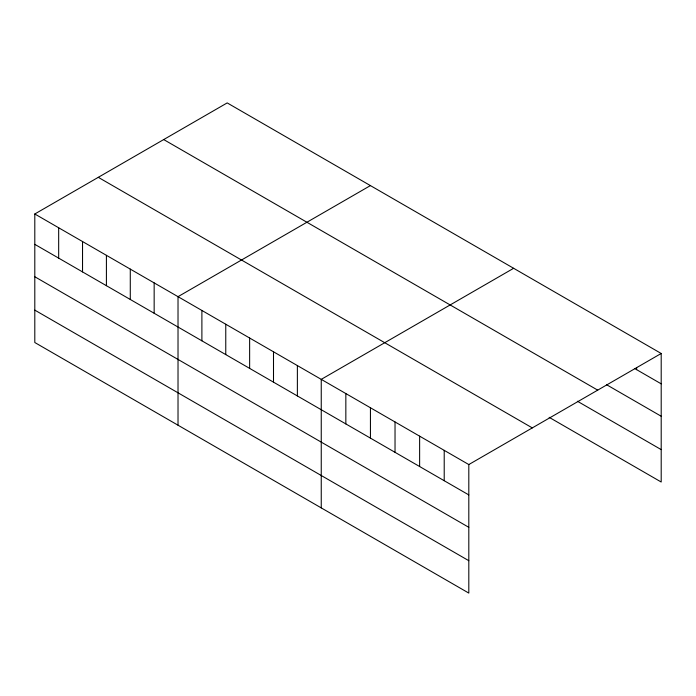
<?xml version="1.0" encoding="UTF-8"?>
<svg xmlns="http://www.w3.org/2000/svg" width="696" height="696" viewBox="0 0 696 696"><rect width="100%" height="100%" fill="white"/><g stroke="black" fill="none" stroke-linecap="round" stroke-linejoin="round"><path stroke-width="1.04" d="M34.8 213.985L468.808 464.554L468.808 593.088L34.8 342.519L34.8 213.985L227.192 102.912L661.2 353.481L661.2 482.015L549.161 417.33M370.411 185.597L178.019 296.67L178.019 425.204M513.639 268.291L321.248 379.363L321.248 507.897M468.808 464.554L661.2 353.481M634.787 368.593L661.2 383.844M606.547 384.688L661.2 416.243M163.699 139.565L597.707 390.134M577.402 401.235L661.2 449.616M98.293 177.332L532.301 427.901M34.8 244.348L468.808 494.917M34.8 276.747L468.808 527.316M34.8 310.12L468.808 560.698M636.605 367.479L636.605 369.646M444.213 450.355L444.213 480.718M419.627 436.157L419.627 466.52M395.032 421.959L395.032 452.322M370.437 407.76L370.437 438.123M345.842 393.562L345.842 423.925M297.375 365.583L297.375 395.946M273.502 351.802L273.502 382.165M249.638 338.021L249.638 368.384M225.765 324.24L225.765 354.603M201.892 310.459L201.892 340.814M154.155 282.889L154.155 313.252M130.282 269.108L130.282 299.471M106.41 255.328L106.41 285.691M82.537 241.547L82.537 271.91M58.673 227.766L58.673 258.129"/></g></svg>
